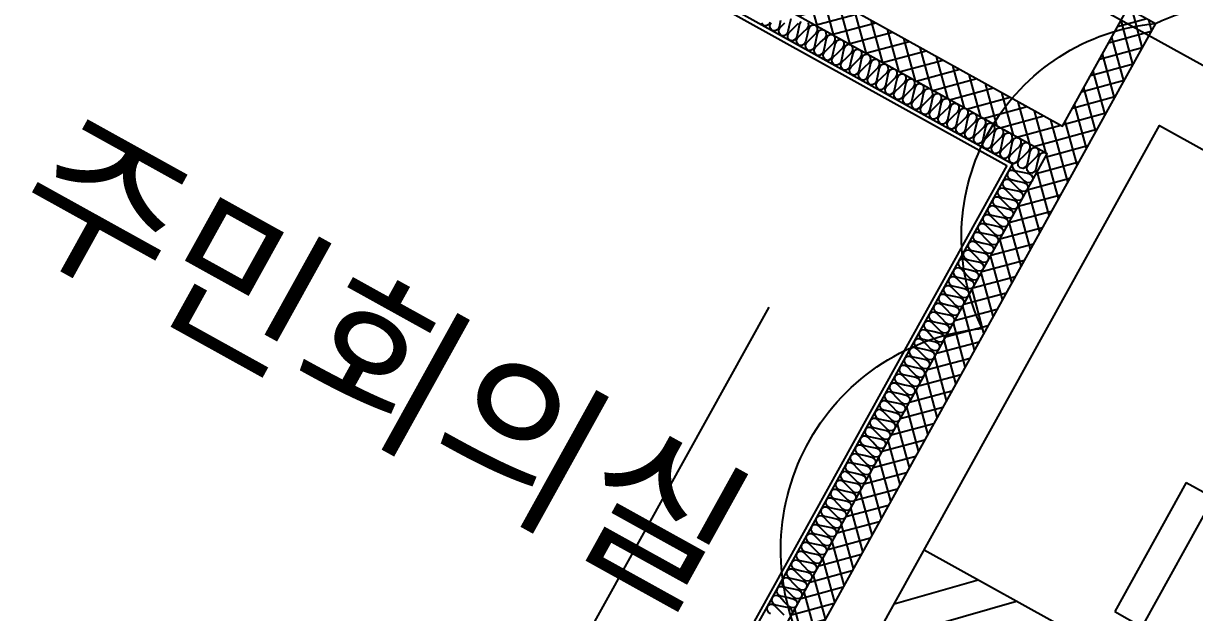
# Model space of a CAD drawing. Header units: millimetres. Extents: x -21000 to 567700, y 435000 to 850800.
# Drawn here: x 281329 to 286881, y 607527 to 610320 of the extents above; entities that cross this region are included whole.
import ezdxf
from ezdxf.enums import TextEntityAlignment as Align
from ezdxf.xclip import XClip

# ---------------------------------------------------------------- set-up
doc = ezdxf.new("R2010")
doc.units = ezdxf.units.MM
doc.header["$LTSCALE"] = 700
doc.header["$XCLIPFRAME"] = 2
doc.linetypes.add('AB_Pbase$0$주차장기둥$0$CEN', pattern=[62, 60, -1, 0, -1])
doc.layers.get('0').update_dxf_attribs({"color": 2})
for name, color, linetype, plot in [('AB_Pbase$0$DEFPOINT', 247, 'Continuous', False), ('AB_Pbase$0$Defponts', 161, 'Continuous', False), ('현장수정', 120, 'Continuous', False)]:
    doc.layers.add(name, color=color, linetype=linetype, plot=plot)
for name, color, linetype in [('AB_Pbase$0$ELE8', 8, 'Continuous'), ('AB_Pbase$0$FIN', 6, 'Continuous'), ('AB_Pbase$0$INS', 8, 'Continuous'), ('AB_Pbase$0$WAL', 3, 'Continuous'), ('AB_Pbase$0$WIN', 4, 'Continuous'), ('AB_Pbase$0$WIN1', 1, 'Continuous'), ('AB_Pbase$0$주차-장애인', 8, 'Continuous'), ('AB_Pbase$0$주차장기둥$0$CEN_P', 244, 'AB_Pbase$0$주차장기둥$0$CEN')]:
    doc.layers.add(name, color=color, linetype=linetype)
doc.styles.add('AB_Pbase$0$돋움', font='')
doc.styles.add('AB_Pbase$0$울릉도L', font='')
doc.styles.get('AB_Pbase$0$돋움').set_extended_font_data('Dotum')
doc.styles.get('AB_Pbase$0$울릉도L').set_extended_font_data('Dotum')

# ---------------------------------------------------------------- blocks, each defined once
blk = doc.blocks.new('AB_Pbase$0$Door_s_1100')
at = {"layer": 'AB_Pbase$0$Defponts'}
for p, q in [((-10, 0), (-10, 100)), ((1110, 0), (1110, 100))]:
    blk.add_line(p, q, dxfattribs=at)
at = {"layer": 'AB_Pbase$0$WIN'}
for points in [[(40, 100), (80, 100), (80, 1120), (40, 1120)], [(55, 55), (55, 0), (0, 0), (0, 100), (40, 100), (40, 55)], [(1045, 55), (1045, 0), (1100, 0), (1100, 100), (1060, 100), (1060, 55)]]:
    blk.add_lwpolyline(points, close=True, dxfattribs=at)
at = {"layer": 'AB_Pbase$0$WIN1'}
blk.add_arc((40, 100), 1020, 0, 90, dxfattribs=at)
at = {"layer": 'AB_Pbase$0$Defponts', "style": 'AB_Pbase$0$돋움'}
blk.add_text('D-1100', height=100, dxfattribs=at).set_placement((550, 50), align=Align.MIDDLE)
blk = doc.blocks.new('AB_Pbase$0$20160212_34980', base_point=(54476081.4, -70515734.4))
at = {"layer": 'AB_Pbase$0$WIN', "rotation": 125.1554939794611}
blk.add_blockref('AB_Pbase$0$Door_s_1100', (54476081.4, -70515734.4), dxfattribs=at)
blk = doc.blocks.new('AB_Pbase$0$주차장기둥$0$cen 2bl 지하')
at = {"layer": 'AB_Pbase$0$주차장기둥$0$CEN_P', "color": 5}
for p, q in [((-23230.7, 100983), (119274.2, 100983)), ((-23685.7, 66560), (-23685.7, 98983))]:
    blk.add_line(p, q, dxfattribs=at)
blk = doc.blocks.new('AB_Pbase$0$주차장기둥')
at = {"rotation": 1.99999810188403}
blk.add_blockref('AB_Pbase$0$주차장기둥$0$cen 2bl 지하', (36991.8, -11666.7), dxfattribs=at)
blk = doc.blocks.new('AB_Pbase$0$C2FA95CCC')
at = {"layer": 'AB_Pbase$0$주차-장애인'}
for p, q in [((2591.8, 5000), (2300, 4708.2)), ((2799.8, 5000), (2300, 4500.2))]:
    blk.add_line(p, q, dxfattribs=at)
at = {"layer": 'AB_Pbase$0$주차-장애인', "color": 6}
for p, q in [((2300, 0), (2300, 5000)), ((1417.6, 4068.6), (2117.6, 4068.6)), ((1417.6, 4068.6), (1417.6, 3921.6)), ((2117.6, 4068.6), (2117.6, 3921.6)), ((1417.6, 3921.6), (2117.6, 3921.6))]:
    blk.add_line(p, q, dxfattribs=at)
blk.add_lwpolyline([(3300, 0), (3300, 0), (3300, 5000), (0, 5000), (0, 0), (3300, 0)], dxfattribs=at)
blk = doc.blocks.new('AB_Pbase$0$pppaaa_1_1')
at = {"layer": 'AB_Pbase$0$주차-장애인', "ltscale": 600, "xscale": -1, "rotation": 60.99999513565118}
blk.add_blockref('AB_Pbase$0$C2FA95CCC', (291087.2, 607411.3), dxfattribs=at)
blk = doc.blocks.new('AB_Pbase')
at = {"layer": 'AB_Pbase$0$ELE8'}
h = blk.add_hatch(dxfattribs=at)
h.set_pattern_fill('NET', color=256, scale=20, angle=15.182184)
h.paths.add_polyline_path([(273083.7, 576687.4), (271540, 577543.1), (269067.7, 573082.9), (269198.9, 573010.2), (271598.5, 577339.2), (273011, 576556.2)])
h.paths.add_polyline_path([(271036.4, 571991.6), (269969.4, 572583.1), (269896.7, 572451.9), (270963.7, 571860.4)])
h.paths.add_polyline_path([(267533.6, 573933.3), (268338.2, 573487.2), (268265.5, 573356), (267460.8, 573802.1)])
h.paths.add_polyline_path([(265762.5, 574915), (265689.7, 574783.8), (266666.9, 574242.1), (266739.6, 574373.3)])
h.paths.add_polyline_path([(282834.2, 606034.8), (283184, 605840.9), (283169.5, 605814.7), (283344.4, 605717.8), (283358.9, 605743.9), (283971.2, 605404.6), (286695.8, 610320), (286564.6, 610392.7), (286254.3, 609833), (283267.5, 611488.6), (283194.8, 611357.4), (286181.6, 609701.8), (283912.7, 605608.5), (280799.1, 607334.5), (280726.3, 607203.3), (282834.2, 606034.9)])
h.paths.add_polyline_path([(284863.4, 564098.5), (284936.1, 564229.7), (285618.3, 563851.5), (285545.6, 563720.4)])
h.paths.add_polyline_path([(288106.1, 564564.9), (288237.3, 564492.2), (288615.4, 565174.4), (288484.2, 565247.1)])
h.paths.add_polyline_path([(287614.8, 563328), (287687.5, 563459.2), (288859.5, 562809.5), (288786.8, 562678.3)])
h.paths.add_polyline_path([(290056.1, 561894.8), (289924.9, 561967.5), (289110.4, 560498.1), (289241.6, 560425.4)])
h.paths.add_polyline_path([(281687.8, 603760.5), (279492.5, 604977.4), (279630.7, 605226.6), (279761.9, 605153.9), (279696.4, 605035.8), (281760.5, 603891.7), (281687.8, 603760.5)])
h.paths.add_polyline_path([(282125.1, 603518.1), (286585.7, 601045.6), (286658.4, 601176.7), (282197.8, 603649.3), (282125.1, 603518.1)])
h.paths.add_polyline_path([(287197.9, 600706.2), (287270.6, 600837.4), (288119, 600367.1), (274239.1, 575327.1), (274107.9, 575399.8), (274340.4, 575819.3), (273623.2, 576216.8), (273695.9, 576348), (274413.1, 575950.5), (287915.1, 600308.6), (287197.9, 600706.2)])
at = {"layer": 'AB_Pbase$0$FIN'}
for p, q in [((283057, 611273.7), (285991.3, 609647.2)), ((283066.6, 611291.2), (286018.5, 609655)), ((286018.5, 609655), (283865.9, 605771.7)), ((285991.3, 609647.2), (283858.1, 605798.9))]:
    blk.add_line(p, q, dxfattribs=at)
at = {"layer": 'AB_Pbase$0$INS'}
for points in [[(286175.5, 609705.1), (286161.6, 609707.3), (286148.5, 609700.9), (286142.1, 609689.4), (286135.4, 609658.8), (286128.7, 609628.2), (286122.3, 609616.6), (286110.2, 609609.6), (286096.3, 609611.8), (286087.1, 609622.4), (286085.6, 609637), (286092, 609648.5), (286114.4, 609670.4), (286136.8, 609692.3), (286143.2, 609703.8), (286142.7, 609717.8), (286133.5, 609728.4), (286119.6, 609730.6), (286106.5, 609724.2), (286100.1, 609712.6), (286093.4, 609682), (286086.7, 609651.4), (286080.3, 609639.9), (286068.2, 609632.9), (286054.3, 609635.1), (286045.1, 609645.7), (286043.6, 609660.3), (286050, 609671.8), (286072.4, 609693.7), (286094.8, 609715.6), (286101.2, 609727.1), (286100.8, 609741.1), (286091.5, 609751.7), (286077.7, 609753.9), (286064.5, 609747.5), (286058.1, 609735.9), (286051.4, 609705.3), (286044.8, 609674.7), (286038.4, 609663.2), (286026.2, 609656.2), (286012.4, 609658.4), (286003.1, 609669), (286001.6, 609683.5), (286008, 609695.1), (286030.4, 609717), (286052.9, 609738.8), (286059.3, 609750.4), (286058.8, 609764.4), (286049.6, 609775), (286035.7, 609777.2), (286022.5, 609770.7), (286016.1, 609759.2), (286009.4, 609728.6), (286002.8, 609698), (285996.4, 609686.4), (285984.3, 609679.4), (285970.4, 609681.6), (285961.2, 609692.2), (285959.6, 609706.8), (285966, 609718.3), (285988.5, 609740.2), (286010.9, 609762.1), (286017.3, 609773.6), (286016.8, 609787.6), (286007.6, 609798.2), (285993.7, 609800.4), (285980.5, 609794), (285974.1, 609782.5), (285967.5, 609751.9), (285960.8, 609721.3), (285954.4, 609709.7), (285942.3, 609702.7), (285928.4, 609704.9), (285919.2, 609715.5), (285917.7, 609730.1), (285924.1, 609741.6), (285946.5, 609763.5), (285968.9, 609785.4), (285975.3, 609796.9), (285974.8, 609810.9), (285965.6, 609821.5), (285951.7, 609823.7), (285938.6, 609817.3), (285932.2, 609805.7), (285925.5, 609775.1), (285918.8, 609744.5), (285912.4, 609733), (285900.3, 609726), (285886.4, 609728.2), (285877.2, 609738.8), (285875.7, 609753.3), (285882.1, 609764.9), (285904.5, 609786.8), (285926.9, 609808.6), (285933.3, 609820.2), (285932.8, 609834.2), (285923.6, 609844.8), (285909.7, 609847), (285896.6, 609840.5), (285890.2, 609829), (285883.5, 609798.4), (285876.8, 609767.8), (285870.4, 609756.3), (285858.3, 609749.3), (285844.4, 609751.5), (285835.2, 609762), (285833.7, 609776.6), (285840.1, 609788.2), (285862.5, 609810), (285884.9, 609831.9), (285891.3, 609843.5), (285890.8, 609857.4), (285881.6, 609868), (285867.8, 609870.2), (285854.6, 609863.8), (285848.2, 609852.3), (285841.5, 609821.7), (285834.8, 609791.1), (285828.4, 609779.5), (285816.3, 609772.5), (285802.5, 609774.7), (285793.2, 609785.3), (285791.7, 609799.9), (285798.1, 609811.4), (285820.5, 609833.3), (285842.9, 609855.2), (285849.3, 609866.7), (285848.9, 609880.7), (285839.6, 609891.3), (285825.8, 609893.5), (285812.6, 609887.1), (285806.2, 609875.5), (285799.5, 609844.9), (285792.9, 609814.3), (285786.5, 609802.8), (285774.3, 609795.8), (285760.5, 609798), (285751.3, 609808.6), (285749.7, 609823.2), (285756.1, 609834.7), (285778.5, 609856.6), (285801, 609878.5), (285807.4, 609890), (285806.9, 609904), (285797.7, 609914.6), (285783.8, 609916.8), (285770.6, 609910.4), (285764.2, 609898.8), (285757.6, 609868.2), (285750.9, 609837.6), (285744.5, 609826.1), (285732.4, 609819.1), (285718.5, 609821.3), (285709.3, 609831.9), (285707.7, 609846.4), (285714.1, 609858), (285736.6, 609879.9), (285759, 609901.7), (285765.4, 609913.3), (285764.9, 609927.3), (285755.7, 609937.9), (285741.8, 609940.1), (285728.6, 609933.6), (285722.2, 609922.1), (285715.6, 609891.5), (285708.9, 609860.9), (285702.5, 609849.3), (285690.4, 609842.3), (285676.5, 609844.5), (285667.3, 609855.1), (285665.8, 609869.7), (285672.2, 609881.2), (285694.6, 609903.1), (285717, 609925), (285723.4, 609936.5), (285722.9, 609950.5), (285713.7, 609961.1), (285699.8, 609963.3), (285686.7, 609956.9), (285680.3, 609945.4), (285673.6, 609914.8), (285666.9, 609884.2), (285660.5, 609872.6), (285648.4, 609865.6), (285634.5, 609867.8), (285625.3, 609878.4), (285623.8, 609893), (285630.2, 609904.5), (285652.6, 609926.4), (285675, 609948.3), (285681.4, 609959.8), (285680.9, 609973.8), (285671.7, 609984.4), (285657.8, 609986.6), (285644.7, 609980.2), (285638.3, 609968.6), (285631.6, 609938), (285624.9, 609907.4), (285618.5, 609895.9), (285606.4, 609888.9), (285592.5, 609891.1), (285583.3, 609901.7), (285581.8, 609916.2), (285588.2, 609927.8), (285610.6, 609949.7), (285633, 609971.5), (285639.4, 609983.1), (285639, 609997.1), (285629.7, 610007.7), (285615.9, 610009.9), (285602.7, 610003.4), (285596.3, 609991.9), (285589.6, 609961.3), (285583, 609930.7), (285576.6, 609919.2), (285564.4, 609912.1), (285550.6, 609914.3), (285541.4, 609924.9), (285539.8, 609939.5), (285546.2, 609951.1), (285568.6, 609972.9), (285591.1, 609994.8), (285597.5, 610006.4), (285597, 610020.3), (285587.8, 610030.9), (285573.9, 610033.1), (285560.7, 610026.7), (285554.3, 610015.2), (285547.6, 609984.6), (285541, 609954), (285534.6, 609942.4), (285522.5, 609935.4), (285508.6, 609937.6), (285499.4, 609948.2), (285497.8, 609962.8), (285504.2, 609974.3), (285526.7, 609996.2), (285549.1, 610018.1), (285555.5, 610029.6), (285555, 610043.6), (285545.8, 610054.2), (285531.9, 610056.4), (285518.7, 610050), (285512.3, 610038.4), (285505.7, 610007.8), (285499, 609977.2), (285492.6, 609965.7), (285480.5, 609958.7), (285466.6, 609960.9), (285457.4, 609971.5), (285455.9, 609986.1), (285462.3, 609997.6), (285484.7, 610019.5), (285507.1, 610041.4), (285513.5, 610052.9), (285513, 610066.9), (285503.8, 610077.5), (285489.9, 610079.7), (285476.8, 610073.3), (285470.4, 610061.7), (285463.7, 610031.1), (285457, 610000.5), (285450.6, 609989), (285438.5, 609982), (285424.6, 609984.2), (285415.4, 609994.8), (285413.9, 610009.3), (285420.3, 610020.9), (285442.7, 610042.7), (285465.1, 610064.6), (285471.5, 610076.2), (285471, 610090.2), (285461.8, 610100.8), (285447.9, 610103), (285434.8, 610096.5), (285428.4, 610085), (285421.7, 610054.4), (285415, 610023.8), (285408.6, 610012.2), (285396.5, 610005.2), (285382.6, 610007.4), (285373.4, 610018), (285371.9, 610032.6), (285378.3, 610044.1), (285400.7, 610066), (285423.1, 610087.9), (285429.5, 610099.4), (285429, 610113.4), (285419.8, 610124), (285406, 610126.2), (285392.8, 610119.8), (285386.4, 610108.3), (285379.7, 610077.7), (285373, 610047.1), (285366.6, 610035.5), (285354.5, 610028.5), (285340.7, 610030.7), (285331.4, 610041.3), (285329.9, 610055.9), (285336.3, 610067.4), (285358.7, 610089.3), (285381.1, 610111.2), (285387.5, 610122.7), (285387.1, 610136.7), (285377.8, 610147.3), (285364, 610149.5), (285350.8, 610143.1), (285344.4, 610131.5), (285337.7, 610100.9), (285331.1, 610070.3), (285324.7, 610058.8), (285312.5, 610051.8), (285298.7, 610054), (285289.5, 610064.6), (285287.9, 610079.1), (285294.3, 610090.7), (285316.7, 610112.6), (285339.2, 610134.4), (285345.6, 610146), (285345.1, 610160), (285335.9, 610170.6), (285322, 610172.8), (285308.8, 610166.3), (285302.4, 610154.8), (285295.8, 610124.2), (285289.1, 610093.6), (285282.7, 610082), (285270.6, 610075), (285256.7, 610077.2), (285247.5, 610087.8), (285245.9, 610102.4), (285252.3, 610114), (285274.8, 610135.8), (285297.2, 610157.7), (285303.6, 610169.2), (285303.1, 610183.2), (285293.9, 610193.8), (285280, 610196), (285266.8, 610189.6), (285260.4, 610178.1), (285253.8, 610147.5), (285247.1, 610116.9), (285240.7, 610105.3), (285228.6, 610098.3), (285214.7, 610100.5), (285205.5, 610111.1), (285204, 610125.7), (285210.4, 610137.2), (285232.8, 610159.1), (285255.2, 610181), (285261.6, 610192.5), (285261.1, 610206.5), (285251.9, 610217.1), (285238, 610219.3), (285224.9, 610212.9), (285218.5, 610201.3), (285211.8, 610170.7), (285205.1, 610140.1), (285198.7, 610128.6), (285186.6, 610121.6), (285172.7, 610123.8), (285163.5, 610134.4), (285162, 610149), (285168.4, 610160.5), (285190.8, 610182.4), (285213.2, 610204.2), (285219.6, 610215.8), (285219.1, 610229.8), (285209.9, 610240.4), (285196, 610242.6), (285182.9, 610236.2), (285176.5, 610224.6), (285169.8, 610194), (285163.1, 610163.4), (285156.7, 610151.9), (285144.6, 610144.9), (285130.8, 610147.1), (285121.5, 610157.7), (285120, 610172.2), (285126.4, 610183.8), (285148.8, 610205.6), (285171.2, 610227.5), (285177.6, 610239.1), (285177.2, 610253), (285167.9, 610263.6), (285154.1, 610265.8), (285140.9, 610259.4), (285134.5, 610247.9), (285127.8, 610217.3), (285121.2, 610186.7), (285114.8, 610175.1), (285102.6, 610168.1), (285088.8, 610170.3), (285079.6, 610180.9), (285078, 610195.5), (285084.4, 610207), (285106.8, 610228.9), (285129.3, 610250.8), (285135.7, 610262.3), (285135.2, 610276.3), (285126, 610286.9), (285112.1, 610289.1), (285098.9, 610282.7), (285092.5, 610271.2), (285085.8, 610240.5), (285079.2, 610209.9), (285072.8, 610198.4), (285060.7, 610191.4), (285046.8, 610193.6), (285037.6, 610204.2), (285036, 610218.8), (285042.4, 610230.3), (285064.9, 610252.2), (285087.3, 610274.1), (285093.7, 610285.6), (285093.2, 610299.6), (285084, 610310.2), (285070.1, 610312.4), (285056.9, 610306), (285050.5, 610294.4), (285043.9, 610263.8), (285037.2, 610233.2), (285030.8, 610221.7), (285018.7, 610214.7), (285004.8, 610216.9), (284995.6, 610227.5), (284994.1, 610242), (285000.5, 610253.6), (285022.9, 610275.5), (285045.3, 610297.3), (285051.7, 610308.9), (285051.2, 610322.9)], [(285015, 610329.2), (285008.6, 610317.7), (285001.9, 610287.1), (284995.2, 610256.5), (284988.8, 610244.9), (284976.7, 610237.9), (284962.8, 610240.1), (284953.6, 610250.7), (284952.1, 610265.3), (284958.5, 610276.9), (284980.9, 610298.7), (285003.3, 610320.6)], [(284966.6, 610341), (284959.9, 610310.4), (284953.2, 610279.8), (284946.8, 610268.2), (284934.7, 610261.2), (284920.8, 610263.4), (284911.6, 610274), (284910.1, 610288.6), (284916.5, 610300.1), (284938.9, 610322)], [(284917.9, 610333.6), (284911.2, 610303), (284904.8, 610291.5), (284892.7, 610284.5), (284878.9, 610286.7), (284869.6, 610297.3), (284868.1, 610311.8), (284874.5, 610323.4)], [(284869.3, 610326.3), (284862.9, 610314.8), (284850.8, 610307.8), (284836.9, 610310), (284827.7, 610320.6)], [(286018.5, 609655), (286016.3, 609641.1), (286022.7, 609627.9), (286034.3, 609621.5), (286064.9, 609614.9), (286095.5, 609608.2), (286107, 609601.8), (286114, 609589.7), (286111.8, 609575.8), (286101.2, 609566.6), (286086.6, 609565.1), (286075.1, 609571.5), (286053.2, 609593.9), (286031.3, 609616.3), (286019.8, 609622.7), (286005.8, 609622.2), (285995.2, 609613), (285993, 609599.1), (285999.4, 609586), (286011, 609579.6), (286041.6, 609572.9), (286072.2, 609566.2), (286083.7, 609559.8), (286090.7, 609547.7), (286088.5, 609533.8), (286077.9, 609524.6), (286063.4, 609523.1), (286051.8, 609529.5), (286030, 609551.9), (286008.1, 609574.3), (285996.5, 609580.7), (285982.5, 609580.2), (285971.9, 609571), (285969.7, 609557.1), (285976.2, 609544), (285987.7, 609537.6), (286018.3, 609530.9), (286048.9, 609524.2), (286060.5, 609517.8), (286067.5, 609505.7), (286065.3, 609491.8), (286054.7, 609482.6), (286040.1, 609481.1), (286028.6, 609487.5), (286006.7, 609509.9), (285984.8, 609532.3), (285973.3, 609538.7), (285959.3, 609538.2), (285948.7, 609529), (285946.5, 609515.2), (285952.9, 609502), (285964.4, 609495.6), (285995, 609488.9), (286025.6, 609482.2), (286037.2, 609475.8), (286044.2, 609463.7), (286042, 609449.9), (286031.4, 609440.6), (286016.8, 609439.1), (286005.3, 609445.5), (285983.4, 609467.9), (285961.5, 609490.3), (285950, 609496.7), (285936, 609496.3), (285925.4, 609487), (285923.2, 609473.2), (285929.6, 609460), (285941.2, 609453.6), (285971.8, 609446.9), (286002.4, 609440.3), (286013.9, 609433.9), (286020.9, 609421.8), (286018.7, 609407.9), (286008.1, 609398.7), (285993.6, 609397.1), (285982, 609403.5), (285960.1, 609425.9), (285938.3, 609448.4), (285926.7, 609454.8), (285912.7, 609454.3), (285902.1, 609445.1), (285899.9, 609431.2), (285906.4, 609418), (285917.9, 609411.6), (285948.5, 609405), (285979.1, 609398.3), (285990.6, 609391.9), (285997.7, 609379.8), (285995.5, 609365.9), (285984.9, 609356.7), (285970.3, 609355.2), (285958.7, 609361.6), (285936.9, 609384), (285915, 609406.4), (285903.4, 609412.8), (285889.5, 609412.3), (285878.9, 609403.1), (285876.7, 609389.2), (285883.1, 609376), (285894.6, 609369.6), (285925.2, 609363), (285955.8, 609356.3), (285967.4, 609349.9), (285974.4, 609337.8), (285972.2, 609323.9), (285961.6, 609314.7), (285947, 609313.2), (285935.5, 609319.6), (285913.6, 609342), (285891.7, 609364.4), (285880.2, 609370.8), (285866.2, 609370.3), (285855.6, 609361.1), (285853.4, 609347.2), (285859.8, 609334.1), (285871.4, 609327.7), (285902, 609321), (285932.6, 609314.3), (285944.1, 609307.9), (285951.1, 609295.8), (285948.9, 609281.9), (285938.3, 609272.7), (285923.7, 609271.2), (285912.2, 609277.6), (285890.3, 609300), (285868.5, 609322.4), (285856.9, 609328.8), (285842.9, 609328.3), (285832.3, 609319.1), (285830.1, 609305.2), (285836.5, 609292.1), (285848.1, 609285.7), (285878.7, 609279), (285909.3, 609272.3), (285920.8, 609265.9), (285927.8, 609253.8), (285925.6, 609240), (285915, 609230.7), (285900.5, 609229.2), (285888.9, 609235.6), (285867.1, 609258), (285845.2, 609280.4), (285833.6, 609286.8), (285819.6, 609286.4), (285809.1, 609277.1), (285806.8, 609263.3), (285813.3, 609250.1), (285824.8, 609243.7), (285855.4, 609237), (285886, 609230.4), (285897.6, 609224), (285904.6, 609211.8), (285902.4, 609198), (285891.8, 609188.8), (285877.2, 609187.2), (285865.7, 609193.6), (285843.8, 609216), (285821.9, 609238.5), (285810.4, 609244.9), (285796.4, 609244.4), (285785.8, 609235.2), (285783.6, 609221.3), (285790, 609208.1), (285801.5, 609201.7), (285832.1, 609195), (285862.8, 609188.4), (285874.3, 609182), (285881.3, 609169.9), (285879.1, 609156), (285868.5, 609146.8), (285853.9, 609145.2), (285842.4, 609151.6), (285820.5, 609174.1), (285798.6, 609196.5), (285787.1, 609202.9), (285773.1, 609202.4), (285762.5, 609193.2), (285760.3, 609179.3), (285766.7, 609166.1), (285778.3, 609159.7), (285808.9, 609153.1), (285839.5, 609146.4), (285851, 609140), (285858, 609127.9), (285855.8, 609114), (285845.2, 609104.8), (285830.7, 609103.3), (285819.1, 609109.7), (285797.2, 609132.1), (285775.4, 609154.5), (285763.8, 609160.9), (285749.8, 609160.4), (285739.2, 609151.2), (285737, 609137.3), (285743.5, 609124.2), (285755, 609117.8), (285785.6, 609111.1), (285816.2, 609104.4), (285827.8, 609098), (285834.8, 609085.9), (285832.6, 609072), (285822, 609062.8), (285807.4, 609061.3), (285795.8, 609067.7), (285774, 609090.1), (285752.1, 609112.5), (285740.6, 609118.9), (285726.6, 609118.4), (285716, 609109.2), (285713.8, 609095.3), (285720.2, 609082.2), (285731.7, 609075.8), (285762.3, 609069.1), (285792.9, 609062.4), (285804.5, 609056), (285811.5, 609043.9), (285809.3, 609030), (285798.7, 609020.8), (285784.1, 609019.3), (285772.6, 609025.7), (285750.7, 609048.1), (285728.8, 609070.5), (285717.3, 609076.9), (285703.3, 609076.4), (285692.7, 609067.2), (285690.5, 609053.4), (285696.9, 609040.2), (285708.5, 609033.8), (285739.1, 609027.1), (285769.7, 609020.4), (285781.2, 609014), (285788.2, 609001.9), (285786, 608988.1), (285775.4, 608978.8), (285760.9, 608977.3), (285749.3, 608983.7), (285727.4, 609006.1), (285705.6, 609028.5), (285694, 609034.9), (285680, 609034.5), (285669.4, 609025.2), (285667.2, 609011.4), (285673.6, 608998.2), (285685.2, 608991.8), (285715.8, 608985.1), (285746.4, 608978.5), (285757.9, 608972.1), (285764.9, 608960), (285762.7, 608946.1), (285752.1, 608936.9), (285737.6, 608935.3), (285726, 608941.7), (285704.2, 608964.1), (285682.3, 608986.6), (285670.7, 608993), (285656.8, 608992.5), (285646.2, 608983.3), (285644, 608969.4), (285650.4, 608956.2), (285661.9, 608949.8), (285692.5, 608943.2), (285723.1, 608936.5), (285734.7, 608930.1), (285741.7, 608918), (285739.5, 608904.1), (285728.9, 608894.9), (285714.3, 608893.4), (285702.8, 608899.8), (285680.9, 608922.2), (285659, 608944.6), (285647.5, 608951), (285633.5, 608950.5), (285622.9, 608941.3), (285620.7, 608927.4), (285627.1, 608914.2), (285638.7, 608907.8), (285669.3, 608901.2), (285699.9, 608894.5), (285711.4, 608888.1), (285718.4, 608876), (285716.2, 608862.1), (285705.6, 608852.9), (285691, 608851.4), (285679.5, 608857.8), (285657.6, 608880.2), (285635.7, 608902.6), (285624.2, 608909), (285610.2, 608908.5), (285599.6, 608899.3), (285597.4, 608885.4), (285603.8, 608872.3), (285615.4, 608865.9), (285646, 608859.2), (285676.6, 608852.5), (285688.1, 608846.1), (285695.1, 608834), (285692.9, 608820.1), (285682.3, 608810.9), (285667.8, 608809.4), (285656.2, 608815.8), (285634.3, 608838.2), (285612.5, 608860.6), (285600.9, 608867), (285586.9, 608866.5), (285576.3, 608857.3), (285574.1, 608843.4), (285580.6, 608830.3), (285592.1, 608823.9), (285622.7, 608817.2), (285653.3, 608810.5), (285664.9, 608804.1), (285671.9, 608792), (285669.7, 608778.2), (285659.1, 608768.9), (285644.5, 608767.4), (285633, 608773.8), (285611.1, 608796.2), (285589.2, 608818.6), (285577.7, 608825), (285563.7, 608824.6), (285553.1, 608815.3), (285550.9, 608801.5), (285557.3, 608788.3), (285568.8, 608781.9), (285599.4, 608775.2), (285630, 608768.6), (285641.6, 608762.2), (285648.6, 608750), (285646.4, 608736.2), (285635.8, 608727), (285621.2, 608725.4), (285609.7, 608731.8), (285587.8, 608754.2), (285565.9, 608776.7), (285554.4, 608783.1), (285540.4, 608782.6), (285529.8, 608773.4), (285527.6, 608759.5), (285534, 608746.3), (285545.6, 608739.9), (285576.2, 608733.2), (285606.8, 608726.6), (285618.3, 608720.2), (285625.3, 608708.1), (285623.1, 608694.2), (285612.5, 608685), (285598, 608683.4), (285586.4, 608689.8), (285564.5, 608712.3), (285542.7, 608734.7), (285531.1, 608741.1), (285517.1, 608740.6), (285506.5, 608731.4), (285504.3, 608717.5), (285510.8, 608704.3), (285522.3, 608697.9), (285552.9, 608691.3), (285583.5, 608684.6), (285595, 608678.2), (285602.1, 608666.1), (285599.8, 608652.2), (285589.3, 608643), (285574.7, 608641.5), (285563.1, 608647.9), (285541.3, 608670.3), (285519.4, 608692.7), (285507.8, 608699.1), (285493.9, 608698.6), (285483.3, 608689.4), (285481.1, 608675.5), (285487.5, 608662.4), (285499, 608656), (285529.6, 608649.3), (285560.2, 608642.6), (285571.8, 608636.2), (285578.8, 608624.1), (285576.6, 608610.2), (285566, 608601), (285551.4, 608599.5), (285539.9, 608605.9), (285518, 608628.3), (285496.1, 608650.7), (285484.6, 608657.1), (285470.6, 608656.6), (285460, 608647.4), (285457.8, 608633.5), (285464.2, 608620.4), (285475.8, 608614), (285506.4, 608607.3), (285537, 608600.6), (285548.5, 608594.2), (285555.5, 608582.1), (285553.3, 608568.2), (285542.7, 608559), (285528.1, 608557.5), (285516.6, 608563.9), (285494.7, 608586.3), (285472.8, 608608.7), (285461.3, 608615.1), (285447.3, 608614.6), (285436.7, 608605.4), (285434.5, 608591.6), (285440.9, 608578.4), (285452.5, 608572), (285483.1, 608565.3), (285513.7, 608558.6), (285525.2, 608552.3), (285532.2, 608540.1), (285530, 608526.3), (285519.4, 608517), (285504.9, 608515.5), (285493.3, 608521.9), (285471.5, 608544.3), (285449.6, 608566.7), (285438, 608573.1), (285424, 608572.7), (285413.4, 608563.4), (285411.2, 608549.6), (285417.7, 608536.4), (285429.2, 608530), (285459.8, 608523.3), (285490.4, 608516.7), (285502, 608510.3), (285509, 608498.2), (285506.8, 608484.3), (285496.2, 608475.1), (285481.6, 608473.5), (285470.1, 608479.9), (285448.2, 608502.4), (285426.3, 608524.8), (285414.8, 608531.2), (285400.8, 608530.7), (285390.2, 608521.5), (285388, 608507.6), (285394.4, 608494.4), (285405.9, 608488), (285436.5, 608481.4), (285467.1, 608474.7), (285478.7, 608468.3), (285485.7, 608456.2), (285483.5, 608442.3), (285472.9, 608433.1), (285458.3, 608431.6), (285446.8, 608438), (285424.9, 608460.4), (285403, 608482.8), (285391.5, 608489.2), (285377.5, 608488.7), (285366.9, 608479.5), (285364.7, 608465.6), (285371.1, 608452.4), (285382.7, 608446.1), (285413.3, 608439.4), (285443.9, 608432.7), (285455.4, 608426.3), (285462.4, 608414.2), (285460.2, 608400.3), (285449.6, 608391.1), (285435.1, 608389.6), (285423.5, 608396), (285401.6, 608418.4), (285379.8, 608440.8), (285368.2, 608447.2), (285354.2, 608446.7), (285343.6, 608437.5), (285341.4, 608423.6), (285347.9, 608410.5), (285359.4, 608404.1), (285390, 608397.4), (285420.6, 608390.7), (285432.1, 608384.3), (285439.2, 608372.2), (285437, 608358.3), (285426.4, 608349.1), (285411.8, 608347.6), (285400.2, 608354), (285378.4, 608376.4), (285356.5, 608398.8), (285344.9, 608405.2), (285331, 608404.7), (285320.4, 608395.5), (285318.2, 608381.7), (285324.6, 608368.5), (285336.1, 608362.1), (285366.7, 608355.4), (285397.3, 608348.7), (285408.9, 608342.3), (285415.9, 608330.2), (285413.7, 608316.4), (285403.1, 608307.1), (285388.5, 608305.6), (285377, 608312), (285355.1, 608334.4), (285333.2, 608356.8), (285321.7, 608363.2), (285307.7, 608362.8), (285297.1, 608353.5), (285294.9, 608339.7), (285301.3, 608326.5), (285312.9, 608320.1), (285343.5, 608313.4), (285374.1, 608306.8), (285385.6, 608300.4), (285392.6, 608288.2), (285390.4, 608274.4), (285379.8, 608265.2), (285365.2, 608263.6), (285353.7, 608270), (285331.8, 608292.4), (285309.9, 608314.9), (285298.4, 608321.3), (285284.4, 608320.8), (285273.8, 608311.6), (285271.6, 608297.7), (285278, 608284.5), (285289.6, 608278.1), (285320.2, 608271.5), (285350.8, 608264.8), (285362.3, 608258.4), (285369.3, 608246.3), (285367.1, 608232.4), (285356.5, 608223.2), (285342, 608221.6), (285330.4, 608228), (285308.6, 608250.5), (285286.7, 608272.9), (285275.1, 608279.3), (285261.1, 608278.8), (285250.6, 608269.6), (285248.3, 608255.7), (285254.8, 608242.5), (285266.3, 608236.1), (285296.9, 608229.5), (285327.5, 608222.8), (285339.1, 608216.4), (285346.1, 608204.3), (285343.9, 608190.4), (285333.3, 608181.2), (285318.7, 608179.7), (285307.2, 608186.1), (285285.3, 608208.5), (285263.4, 608230.9), (285251.9, 608237.3), (285237.9, 608236.8), (285227.3, 608227.6), (285225.1, 608213.7), (285231.5, 608200.6), (285243, 608194.2), (285273.6, 608187.5), (285304.2, 608180.8), (285315.8, 608174.4), (285322.8, 608162.3), (285320.6, 608148.4), (285310, 608139.2), (285295.4, 608137.7), (285283.9, 608144.1), (285262, 608166.5), (285240.1, 608188.9), (285228.6, 608195.3), (285214.6, 608194.8), (285204, 608185.6), (285201.8, 608171.7), (285208.2, 608158.6), (285219.8, 608152.2), (285250.4, 608145.5), (285281, 608138.8), (285292.5, 608132.4), (285299.5, 608120.3), (285297.3, 608106.4), (285286.7, 608097.2), (285272.2, 608095.7), (285260.6, 608102.1), (285238.7, 608124.5), (285216.9, 608146.9), (285205.3, 608153.3), (285191.3, 608152.9), (285180.7, 608143.6), (285178.5, 608129.8), (285185, 608116.6), (285196.5, 608110.2), (285227.1, 608103.5), (285257.7, 608096.9), (285269.3, 608090.5), (285276.3, 608078.3), (285274.1, 608064.5), (285263.5, 608055.2), (285248.9, 608053.7), (285237.3, 608060.1), (285215.5, 608082.5), (285193.6, 608104.9), (285182.1, 608111.3), (285168.1, 608110.9), (285157.5, 608101.7), (285155.3, 608087.8), (285161.7, 608074.6), (285173.2, 608068.2), (285203.8, 608061.5), (285234.4, 608054.9), (285246, 608048.5), (285253, 608036.4), (285250.8, 608022.5), (285240.2, 608013.3), (285225.6, 608011.7), (285214.1, 608018.1), (285192.2, 608040.6), (285170.3, 608063), (285158.8, 608069.4), (285144.8, 608068.9), (285134.2, 608059.7), (285132, 608045.8), (285138.4, 608032.6), (285150, 608026.2), (285180.6, 608019.6), (285211.2, 608012.9), (285222.7, 608006.5), (285229.7, 607994.4), (285227.5, 607980.5), (285216.9, 607971.3), (285202.3, 607969.8), (285190.8, 607976.2), (285168.9, 607998.6), (285147.1, 608021), (285135.5, 608027.4), (285121.5, 608026.9), (285110.9, 608017.7), (285108.7, 608003.8), (285115.1, 607990.7), (285126.7, 607984.3), (285157.3, 607977.6), (285187.9, 607970.9), (285199.4, 607964.5), (285206.4, 607952.4), (285204.2, 607938.5), (285193.6, 607929.3), (285179.1, 607927.8), (285167.5, 607934.2), (285145.7, 607956.6), (285123.8, 607979), (285112.2, 607985.4), (285098.3, 607984.9), (285087.7, 607975.7), (285085.5, 607961.8), (285091.9, 607948.7), (285103.4, 607942.3), (285134, 607935.6), (285164.6, 607928.9), (285176.2, 607922.5), (285183.2, 607910.4), (285181, 607896.5), (285170.4, 607887.3), (285155.8, 607885.8), (285144.3, 607892.2), (285122.4, 607914.6), (285100.5, 607937), (285089, 607943.4), (285075, 607942.9), (285064.4, 607933.7), (285062.2, 607919.9), (285068.6, 607906.7), (285080.2, 607900.3), (285110.8, 607893.6), (285141.4, 607886.9), (285152.9, 607880.5), (285159.9, 607868.4), (285157.7, 607854.6), (285147.1, 607845.3), (285132.5, 607843.8), (285121, 607850.2), (285099.1, 607872.6), (285077.2, 607895), (285065.7, 607901.4), (285051.7, 607901), (285041.1, 607891.7), (285038.9, 607877.9), (285045.3, 607864.7), (285056.9, 607858.3), (285087.5, 607851.6), (285118.1, 607845), (285129.6, 607838.6), (285136.6, 607826.4), (285134.4, 607812.6), (285123.8, 607803.4), (285109.3, 607801.8), (285097.7, 607808.2), (285075.8, 607830.6), (285054, 607853.1), (285042.4, 607859.5), (285028.4, 607859), (285017.8, 607849.8), (285015.6, 607835.9), (285022.1, 607822.7), (285033.6, 607816.3), (285064.2, 607809.7), (285094.8, 607803), (285106.4, 607796.6), (285113.4, 607784.5), (285111.2, 607770.6), (285100.6, 607761.4), (285086, 607759.8), (285074.5, 607766.2), (285052.6, 607788.7), (285030.7, 607811.1), (285019.2, 607817.5), (285005.2, 607817), (284994.6, 607807.8), (284992.4, 607793.9), (284998.8, 607780.7), (285010.3, 607774.3), (285040.9, 607767.7), (285071.5, 607761), (285083.1, 607754.6), (285090.1, 607742.5), (285087.9, 607728.6), (285077.3, 607719.4), (285062.7, 607717.9), (285051.2, 607724.3), (285029.3, 607746.7), (285007.4, 607769.1), (284995.9, 607775.5), (284981.9, 607775), (284971.3, 607765.8), (284969.1, 607751.9), (284975.5, 607738.8), (284987.1, 607732.4), (285017.7, 607725.7), (285048.3, 607719), (285059.8, 607712.6), (285066.8, 607700.5), (285064.6, 607686.6), (285054, 607677.4), (285039.5, 607675.9), (285027.9, 607682.3), (285006, 607704.7), (284984.2, 607727.1), (284972.6, 607733.5), (284958.6, 607733), (284948, 607723.8), (284945.8, 607709.9), (284952.3, 607696.8), (284963.8, 607690.4), (284994.4, 607683.7), (285025, 607677), (285036.5, 607670.6), (285043.5, 607658.5), (285041.3, 607644.6), (285030.8, 607635.4), (285016.2, 607633.9), (285004.6, 607640.3), (284982.8, 607662.7), (284960.9, 607685.1), (284949.3, 607691.5), (284935.4, 607691.1), (284924.8, 607681.8), (284922.6, 607668), (284929, 607654.8), (284940.5, 607648.4), (284971.1, 607641.7), (285001.7, 607635.1), (285013.3, 607628.7), (285020.3, 607616.5), (285018.1, 607602.7), (285007.5, 607593.4), (284992.9, 607591.9), (284981.4, 607598.3), (284959.5, 607620.7), (284937.6, 607643.1), (284926.1, 607649.5), (284912.1, 607649.1), (284901.5, 607639.9), (284899.3, 607626), (284905.7, 607612.8), (284917.3, 607606.4), (284947.9, 607599.7), (284978.5, 607593.1), (284990, 607586.7), (284997, 607574.6), (284994.8, 607560.7), (284984.2, 607551.5), (284969.6, 607549.9), (284958.1, 607556.3), (284936.2, 607578.8), (284914.3, 607601.2), (284902.8, 607607.6), (284888.8, 607607.1), (284878.2, 607597.9), (284876, 607584), (284882.4, 607570.8), (284894, 607564.4), (284924.6, 607557.8), (284955.2, 607551.1), (284966.7, 607544.7), (284973.7, 607532.6), (284971.5, 607518.7)], [(284934.8, 607514.4), (284912.9, 607536.8), (284891.1, 607559.2), (284879.5, 607565.6), (284865.5, 607565.1), (284854.9, 607555.9), (284852.7, 607542), (284859.2, 607528.9), (284870.7, 607522.5)]]:
    blk.add_lwpolyline(points, dxfattribs=at)
at = {"layer": 'AB_Pbase$0$WAL'}
for points in [[(283169.5, 605814.8), (283184, 605840.9), (280726.3, 607203.3), (280799.1, 607334.5), (283912.7, 605608.5), (286181.6, 609701.8), (283194.8, 611357.4), (283267.5, 611488.6), (286254.3, 609833), (286564.6, 610392.7), (286695.8, 610320)], [(286695.8, 610320), (283971.2, 605404.6), (283358.9, 605744), (283358.9, 605743.9)]]:
    blk.add_lwpolyline(points, dxfattribs=at)
at = {"rotation": 329.0000000345588}
blk.add_blockref('AB_Pbase$0$주차장기둥', (231892.5, 539971.5), dxfattribs=at)
at = {"layer": 'AB_Pbase$0$WAL'}
ref = blk.add_blockref('AB_Pbase$0$pppaaa_1_1', (0, 0), dxfattribs=dict(at, rotation=359.9999999999999))
XClip(ref).set_block_clipping_path([(-396188.9384898804, 0.0133324571), (493845.7278262604, 839949.4046300659)])
at = {"layer": 'AB_Pbase$0$WAL', "color": 11, "rotation": 295.8445041568607}
blk.add_blockref('AB_Pbase$0$20160212_34980', (286710.2, 610552.1), dxfattribs=at)
at = {"layer": 'AB_Pbase$0$DEFPOINT', "color": 171, "style": 'AB_Pbase$0$울릉도L'}
blk.add_text('주민회의실', height=600, rotation=331, dxfattribs=at).set_placement((281237.3, 609364.9))

msp = doc.modelspace()

# ---------------------------------------------------------------- block references
ref = msp.add_blockref('AB_Pbase', (0, 0))
XClip(ref).set_block_clipping_path([(-0.000000015, 445500.0000000148), (493845.7187941075, 839949.3912975936)])

# ---------------------------------------------------------------- next in the draw order: linework, layer by layer
at = {"layer": '현장수정'}
msp.add_lwpolyline([(286695.8, 610320, -0.520567), (288260.3, 609428.8, -0.520567), (289710.8, 608602.6, -0.520567), (291088.6, 607817.8, -0.520567), (290783.9, 606260.8, -0.520567), (290176.9, 605241.5, -0.520567), (289432.6, 603991.7, -0.520567), (288646.3, 604299.3, -0.520567), (287605.7, 605079.2, -0.520567), (286037.7, 606254.2, -0.520567), (285021.4, 607372.5, -0.520567), (285874.2, 608873.7, -0.520567)], format="xyb", close=True, dxfattribs=at)

doc.saveas('drawing.dxf')
